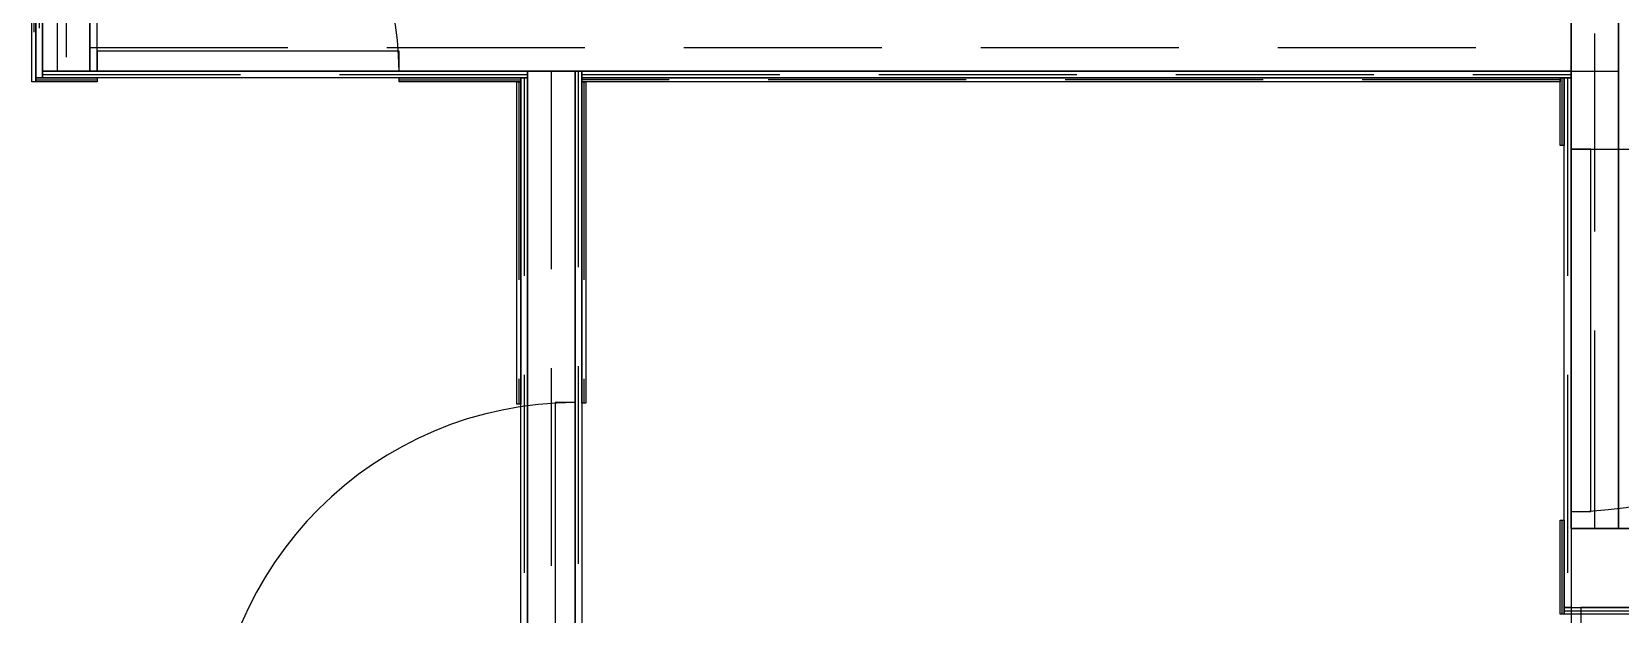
# Model space of a CAD drawing. Extents: x -23.2 to 18.8, y -18.4 to 11.3.
# Drawn here: x -2.223 to 1.788, y 0.619 to 2.09 of the extents above; entities that cross this region are included whole.
import ezdxf

# ---------------------------------------------------------------- set-up
doc = ezdxf.new("R2010")
doc.units = 0
doc.linetypes.add('Dashed', pattern=[0.75, 0.5, -0.25])
for name, color, linetype in [('EJE_MUROS', 8, 'Continuous'), ('LOSAS', 3, 'Continuous'), ('MUROS', 7, 'Continuous'), ('PUERTAS', 6, 'Continuous'), ('VIGAS', 5, 'Continuous')]:
    doc.layers.add(name, color=color, linetype=linetype)

msp = doc.modelspace()

# ---------------------------------------------------------------- linework, layer by layer
at = {"layer": 'EJE_MUROS', "linetype": 'Dashed'}
for p, q in [((1.7238, 0.8359), (1.7238, 5.7622)), ((-2.2182, 4.8389), (-2.2182, 1.9639)), ((-2.2047, 4.8489), (-2.2047, 1.9739)), ((-2.1362, 4.7759), (-2.1362, 1.9909)), ((-2.0762, 2.0509), (1.6638, 2.0509)), ((-2.2132, 1.9689), (-2.0577, 1.9689)), ((-2.1962, 1.9824), (-0.9712, 1.9824)), ((-1.2953, 1.9689), (-0.9882, 1.9689)), ((-0.9797, 1.9739), (-0.9797, 0.1159)), ((-0.9112, 1.9909), (-0.9112, -0.0041)), ((-0.8427, -0.0041), (-0.8427, 1.9909)), ((-0.8342, 1.9824), (1.6638, 1.9824)), ((1.6368, 1.9689), (-0.8342, 1.9689)), ((1.6418, 1.8026), (1.6418, 1.9739)), ((1.6553, 1.9739), (1.6553, 0.6359)), ((-0.9932, 1.9639), (-0.9932, 1.1499)), ((-0.8292, 1.9639), (-0.8292, 1.1521)), ((1.6418, 0.6189), (1.6418, 0.8568)), ((1.6468, 0.6274), (5.4123, 0.6274))]:
    msp.add_line(p, q, dxfattribs=at)
at = {"layer": 'LOSAS'}
for p, q in [((1.7838, 1.9909), (1.7838, 5.8166)), ((1.7838, 0.8359), (1.7838, 5.7827)), ((-2.1592, 4.8559), (-2.1592, 1.9909)), ((1.6638, 4.8659), (1.6638, 0.1759)), ((-2.1592, 1.9909), (1.7838, 1.9909)), ((5.8138, 0.8359), (1.7838, 0.8359))]:
    msp.add_line(p, q, dxfattribs=at)
at = {"layer": 'MUROS'}
for p, q in [((1.6638, 0.8359), (1.6638, 5.7622)), ((1.7838, 5.7622), (1.7838, 0.8359)), ((1.7838, 0.8359), (1.7838, 5.7607)), ((-2.2232, 1.9639), (-2.2232, 4.8389)), ((-2.2132, 1.9739), (-2.2132, 4.8489)), ((-2.2132, 4.8389), (-2.2132, 1.9639)), ((-2.1962, 4.8489), (-2.1962, 1.9739)), ((-2.1962, 1.9909), (-2.1962, 4.7759)), ((-2.0762, 4.7759), (-2.0762, 1.9909)), ((-2.0762, 1.9909), (-2.0762, 2.1109)), ((1.6638, 2.1109), (1.6638, 1.9909)), ((-2.1962, 1.9739), (-2.2132, 1.9739)), ((-2.2132, 1.9739), (-2.0577, 1.9739)), ((-2.2132, 1.9639), (-2.2132, 1.9739)), ((-2.0762, 1.9909), (-2.1962, 1.9909)), ((-2.1962, 1.9909), (-0.9712, 1.9909)), ((-2.1962, 1.9739), (-2.1962, 1.9909)), ((-0.9712, 1.9739), (-2.1962, 1.9739)), ((1.6638, 1.9909), (-2.0762, 1.9909)), ((-2.0577, 1.9739), (-2.0577, 1.9639)), ((-1.2953, 1.9739), (-0.9882, 1.9739)), ((-1.2953, 1.9639), (-1.2953, 1.9739)), ((-0.9882, 0.1159), (-0.9882, 1.9739)), ((-0.9882, 1.9739), (-0.9712, 1.9739)), ((-0.9882, 1.9739), (-0.9882, 1.9639)), ((-0.9712, -0.0041), (-0.9712, 1.9909)), ((-0.9712, 1.9909), (-0.8512, 1.9909)), ((-0.9712, 1.9909), (-0.9712, 1.9739)), ((-0.9712, 1.9739), (-0.9712, 0.1159)), ((-0.8512, 1.9909), (-0.8512, -0.0041)), ((-0.8512, -0.0041), (-0.8512, 1.9909)), ((-0.8512, 1.9909), (-0.8342, 1.9909)), ((-0.8342, 1.9909), (-0.8342, -0.0041)), ((-0.8342, 1.9909), (1.6638, 1.9909)), ((-0.8342, 1.9739), (-0.8342, 1.9909)), ((1.6638, 1.9739), (-0.8342, 1.9739)), ((-0.8342, 1.9639), (-0.8342, 1.9739)), ((-0.8342, 1.9739), (1.6368, 1.9739)), ((1.6368, 1.8026), (1.6368, 1.9739)), ((1.6368, 1.9739), (1.6468, 1.9739)), ((1.6368, 1.9739), (1.6368, 1.9639)), ((1.6468, 0.6359), (1.6468, 1.9739)), ((1.6468, 1.9739), (1.6638, 1.9739)), ((1.6468, 1.9739), (1.6468, 1.8026)), ((1.6638, 1.9909), (1.6638, 1.9739)), ((1.6638, 1.9739), (1.6638, 0.6359)), ((-2.2132, 1.9639), (-2.2232, 1.9639)), ((-2.0577, 1.9639), (-2.2132, 1.9639)), ((-0.9882, 1.9639), (-1.2953, 1.9639)), ((-0.9982, 1.1499), (-0.9982, 1.9639)), ((-0.9982, 1.9639), (-0.9882, 1.9639)), ((-0.9882, 1.9639), (-0.9882, 1.1499)), ((1.6368, 1.9639), (-0.8342, 1.9639)), ((-0.8342, 1.1521), (-0.8342, 1.9639)), ((-0.8342, 1.9639), (-0.8242, 1.9639)), ((-0.8242, 1.9639), (-0.8242, 1.1521)), ((1.6468, 1.8026), (1.6368, 1.8026)), ((-0.9882, 1.1499), (-0.9982, 1.1499)), ((-0.8242, 1.1521), (-0.8342, 1.1521)), ((1.6368, 0.6189), (1.6368, 0.8568)), ((1.6368, 0.8568), (1.6468, 0.8568)), ((1.6468, 0.8568), (1.6468, 0.6189)), ((1.7838, 0.8359), (1.6638, 0.8359)), ((1.8008, 0.8359), (1.7838, 0.8359)), ((1.6468, 0.6189), (1.6368, 0.6189)), ((1.6468, 0.6359), (5.4123, 0.6359)), ((1.6468, 0.6189), (1.6468, 0.6359)), ((1.6638, 0.6359), (1.6468, 0.6359)), ((5.4123, 0.6189), (1.6468, 0.6189))]:
    msp.add_line(p, q, dxfattribs=at)
at = {"layer": 'PUERTAS'}
for p, q in [((-2.0577, 1.9909), (-2.0577, 2.7529)), ((-2.0577, 1.9909), (-2.0577, 2.7529)), ((-2.0577, 1.9909), (-2.0577, 2.7529)), ((-1.2957, 2.0409), (-2.0577, 2.0409)), ((-2.0577, 2.0409), (-2.0577, 1.9909)), ((-1.2957, 2.0409), (-2.0577, 2.0409)), ((-2.0577, 2.0409), (-2.0577, 1.9909)), ((-1.2957, 2.0409), (-2.0577, 2.0409)), ((-2.0577, 2.0409), (-2.0577, 1.9909)), ((-1.2957, 1.9909), (-1.2957, 2.0409)), ((-1.2957, 1.9909), (-1.2957, 2.0409)), ((-1.2957, 1.9909), (-1.2957, 2.0409)), ((-2.0577, 1.9909), (-1.2957, 1.9909)), ((-2.0577, 1.9909), (-1.2957, 1.9909)), ((-2.0577, 1.9909), (-1.2957, 1.9909)), ((1.6638, 1.7934), (1.6638, 0.8784)), ((1.7138, 1.7934), (1.6638, 1.7934)), ((1.6638, 1.7934), (2.5788, 1.7934)), ((1.6638, 1.7934), (1.6638, 0.8784)), ((1.7138, 1.7934), (1.6638, 1.7934)), ((1.6638, 1.7934), (2.5788, 1.7934)), ((1.6638, 1.7934), (1.6638, 0.8784)), ((1.7138, 1.7934), (1.6638, 1.7934)), ((1.6638, 1.7934), (2.5788, 1.7934)), ((1.7138, 0.8784), (1.7138, 1.7934)), ((1.7138, 0.8784), (1.7138, 1.7934)), ((1.7138, 0.8784), (1.7138, 1.7934)), ((-0.8512, 1.1534), (-0.9012, 1.1534)), ((-0.9012, 1.1534), (-0.9012, 0.2384)), ((-0.8512, 1.1534), (-0.9012, 1.1534)), ((-0.9012, 1.1534), (-0.9012, 0.2384)), ((-0.8512, 1.1534), (-0.9012, 1.1534)), ((-0.9012, 1.1534), (-0.9012, 0.2384)), ((-0.8512, 0.2384), (-0.8512, 1.1534)), ((-0.8512, 0.2384), (-0.8512, 1.1534)), ((-0.8512, 0.2384), (-0.8512, 1.1534)), ((1.6638, 0.8784), (1.7138, 0.8784)), ((1.6638, 0.8784), (1.7138, 0.8784)), ((1.6638, 0.8784), (1.7138, 0.8784))]:
    msp.add_line(p, q, dxfattribs=at)
for centre, radius, start, end in [((-2.0577, 1.9909), 0.762, 0, 90), ((-2.0577, 1.9909), 0.762, 0, 90), ((-2.0577, 1.9909), 0.762, 0, 90), ((1.6638, 1.7934), 0.915, 270, 0), ((1.6638, 1.7934), 0.915, 270, 0), ((1.6638, 1.7934), 0.915, 270, 0), ((-0.8512, 0.2384), 0.915, 90, 180), ((-0.8512, 0.2384), 0.915, 90, 180), ((-0.8512, 0.2384), 0.915, 90, 180)]:
    msp.add_arc(centre, radius, start, end, dxfattribs=at)
at = {"layer": 'VIGAS'}
for p, q in [((1.6638, 5.7607), (1.6638, 0.8359)), ((1.6638, 0.8359), (1.8138, 0.8359)), ((1.6888, 0.6359), (1.6888, 0.1709)), ((1.8388, 0.6359), (1.6888, 0.6359))]:
    msp.add_line(p, q, dxfattribs=at)

doc.saveas('drawing.dxf')
